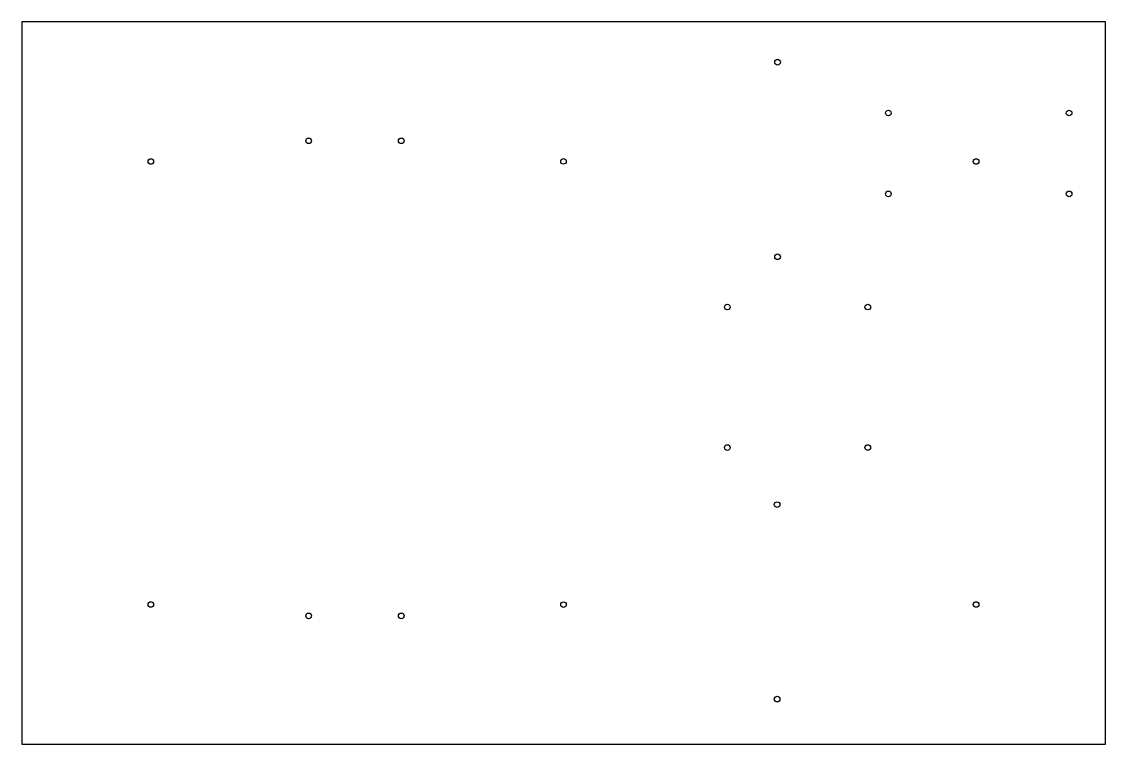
# Model space of a CAD drawing. Header units: inches. Extents: x -2.6 to 33.4, y 22.4 to 46.4.
import ezdxf

# ---------------------------------------------------------------- set-up
doc = ezdxf.new("R2010")
doc.units = ezdxf.units.IN
doc.header["$MEASUREMENT"] = 0

msp = doc.modelspace()

# ---------------------------------------------------------------- linework, layer by layer
at = {"color": 7, "linetype": 'Continuous', "lineweight": 25}
for p, q in [((-2.62, 46.426), (-2.62, 22.426)), ((33.38, 46.426), (-2.62, 46.426)), ((33.38, 22.426), (33.38, 46.426)), ((-2.62, 22.426), (33.38, 22.426))]:
    msp.add_line(p, q, dxfattribs=at)
for centre, radius in [((22.491, 45.079), 0.0938), ((26.172, 43.393), 0.0938), ((32.177, 43.393), 0.0938), ((6.913, 42.469), 0.0935), ((9.99, 42.469), 0.0935), ((1.671, 41.782), 0.0935), ((15.38, 41.786), 0.0935), ((29.088, 41.782), 0.0935), ((26.172, 40.706), 0.0938), ((32.177, 40.706), 0.0938), ((22.491, 38.618), 0.0938), ((20.821, 36.949), 0.0937), ((25.489, 36.949), 0.0938), ((20.821, 32.281), 0.0937), ((25.489, 32.281), 0.0938), ((22.477, 30.387), 0.0938), ((1.671, 27.07), 0.0935), ((15.38, 27.066), 0.0935), ((29.088, 27.07), 0.0935), ((6.913, 26.691), 0.0935), ((9.99, 26.691), 0.0935), ((22.477, 23.926), 0.0938)]:
    msp.add_circle(centre, radius, dxfattribs=at)

doc.saveas('drawing.dxf')
